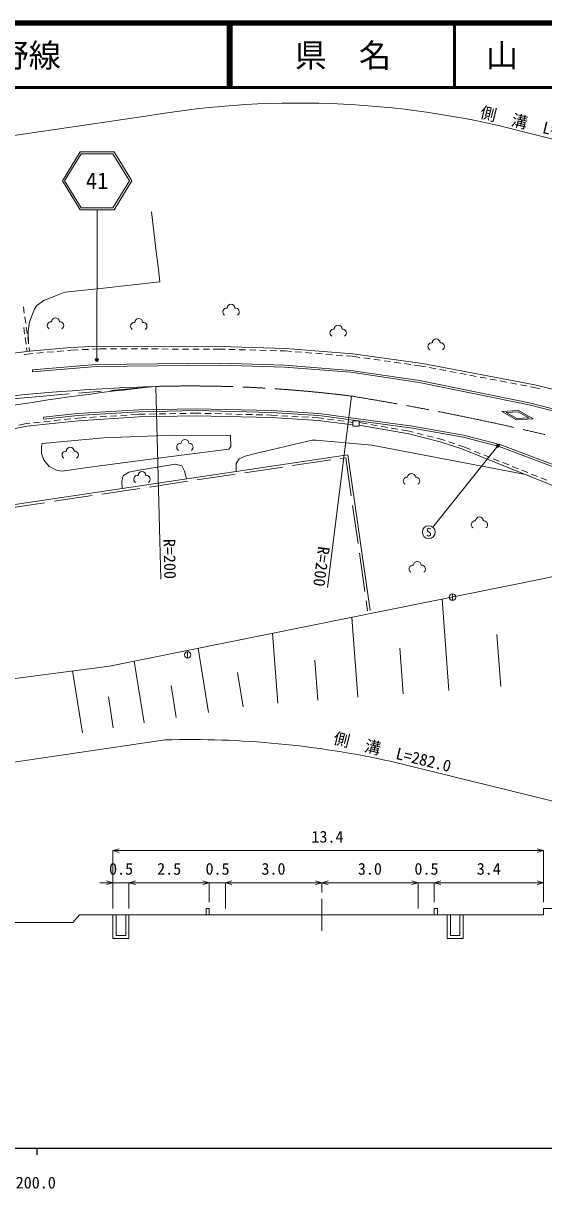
# Model space of a CAD drawing. Units: millimetres, scale not verified, with parts at other scales. Extents: x 40000 to 680000, y 20000 to 380000.
# Drawn here: x 265904 to 346856, y 198715 to 380000 of the extents above; entities that cross this region are included whole.
import ezdxf
from ezdxf.enums import TextEntityAlignment as Align

# ---------------------------------------------------------------- set-up
doc = ezdxf.new("R2010")
doc.units = ezdxf.units.MM
doc.header["$LTSCALE"] = 1000
doc.linetypes.add('CHAIN', pattern=[18.5, 12, -1.5, 3.5, -1.5])
doc.linetypes.add('DASHED', pattern=[7.5, 6, -1.5])
for name, color, linetype, lineweight in [('M-BGD', 7, 'Continuous', 13), ('M-BMK', 2, 'CHAIN', 13), ('M-STR-HTXT', 7, 'Continuous', 13), ('M-STR-STRC', 7, 'Continuous', 13), ('M-TTL', 2, 'Continuous', 140), ('M-TTL-BAND', 7, 'Continuous', 25), ('M-TTL-LINE', 7, 'Continuous', 50)]:
    doc.layers.add(name, color=color, linetype=linetype, lineweight=lineweight)
doc.layers.add('M-TTL-TXT', color=7, linetype='Continuous')
doc.styles.add('ＭＳ ゴシック', font='')
doc.styles.get('ＭＳ ゴシック').set_extended_font_data('MS Gothic')

msp = doc.modelspace()

# ---------------------------------------------------------------- hatches: boundary and pattern name
at = {"layer": 'M-STR-HTXT'}
for points in [[(277557, 327753, -1), (277118, 327514, -1)], [(339475, 314222, -0.41421), (339699, 314496, -0.41421), (339972, 314272, -1)]]:
    msp.add_hatch(color=256, dxfattribs=at).paths.add_polyline_path(points)

# ---------------------------------------------------------------- linework, layer by layer
at = {"layer": 'M-BGD'}
for p, q in [((266061, 334917), (265922, 335908)), ((266283, 333333), (266144, 334323)), ((266108, 331696), (265970, 332687)), ((266505, 331748), (266366, 332739)), ((266331, 330112), (266192, 331102)), ((266727, 330164), (266588, 331154)), ((266019, 328469), (266903, 328579)), ((266496, 328932), (266414, 329518)), ((266893, 328980), (266810, 329570)), ((266903, 328579), (267407, 328625)), ((268005, 328679), (269001, 328769)), ((269598, 328823), (270594, 328913)), ((271192, 328967), (272188, 329057)), ((272785, 329111), (273290, 329157)), ((273290, 329157), (274457, 329208)), ((275056, 329234), (276055, 329279)), ((276655, 329305), (277822, 329356)), ((277822, 329356), (278862, 329354)), ((279462, 329353), (280462, 329351)), ((281062, 329350), (282062, 329348)), ((282662, 329346), (283662, 329344)), ((284262, 329343), (285262, 329341)), ((285862, 329340), (286862, 329338)), ((287462, 329336), (288462, 329334)), ((289062, 329333), (290062, 329331)), ((290662, 329330), (291662, 329328)), ((292262, 329326), (293262, 329324)), ((293862, 329323), (294862, 329321)), ((295462, 329320), (296502, 329317)), ((296502, 329317), (297284, 329295)), ((297883, 329278), (298883, 329249)), ((299483, 329232), (300482, 329203)), ((301082, 329186), (302082, 329157)), ((302681, 329140), (303681, 329111)), ((304281, 329094), (305280, 329065)), ((305880, 329048), (306661, 329025)), ((306661, 329025), (307600, 328951)), ((308198, 328904), (309195, 328825)), ((309793, 328778), (310790, 328699)), ((311388, 328652), (312385, 328573)), ((312983, 328526), (313980, 328447)), ((314578, 328400), (315575, 328321)), ((316173, 328274), (317112, 328200)), ((317112, 328200), (318257, 328039)), ((318851, 327955), (319841, 327816)), ((320435, 327732), (321425, 327593)), ((322020, 327509), (323010, 327369)), ((323604, 327286), (324594, 327146)), ((325188, 327063), (326179, 326923)), ((326773, 326839), (327917, 326678)), ((327917, 326678), (328509, 326566)), ((329098, 326454), (330081, 326268)), ((330670, 326156), (331653, 325970)), ((332242, 325858), (333225, 325672)), ((333814, 325560), (334797, 325374)), ((335386, 325262), (336369, 325076)), ((336958, 324964), (337941, 324778)), ((338530, 324666), (339513, 324480)), ((340102, 324368), (341085, 324182)), ((341674, 324070), (342657, 323884)), ((343246, 323772), (344229, 323586)), ((344818, 323474), (345410, 323362)), ((345410, 323362), (346295, 323141)), ((281053, 319002), (282051, 319065)), ((282650, 319103), (283904, 319182)), ((283904, 319182), (284858, 319200)), ((285457, 319211), (286457, 319230)), ((287057, 319242), (288057, 319261)), ((288657, 319272), (289657, 319291)), ((290257, 319302), (291256, 319321)), ((291856, 319333), (292810, 319351)), ((292810, 319351), (293546, 319332)), ((294146, 319317), (295146, 319292)), ((295746, 319277), (296745, 319252)), ((297345, 319237), (298345, 319211)), ((298945, 319196), (299944, 319171)), ((300544, 319156), (301544, 319131)), ((302144, 319116), (303143, 319091)), ((303743, 319075), (304480, 319057)), ((265233, 317507), (266382, 317738)), ((266382, 317738), (266915, 317794)), ((267512, 317857), (268507, 317961)), ((269103, 318024), (270098, 318129)), ((270694, 318191), (271689, 318296)), ((272286, 318359), (273280, 318463)), ((273877, 318526), (274410, 318582)), ((274410, 318582), (275664, 318661)), ((276263, 318699), (277261, 318762)), ((277859, 318800), (278857, 318863)), ((279456, 318901), (280454, 318964)), ((304480, 319057), (305462, 318998)), ((306061, 318963), (307059, 318903)), ((307658, 318868), (308656, 318808)), ((309255, 318772), (310253, 318713)), ((310852, 318677), (311834, 318619)), ((311834, 318619), (312632, 318515)), ((313227, 318438), (314218, 318309)), ((314813, 318232), (315805, 318103)), ((316400, 318025), (317197, 317922)), ((318146, 317890), (319397, 317677)), ((319989, 317576), (320975, 317408)), ((321566, 317307), (322552, 317140)), ((323143, 317039), (324129, 316871)), ((324721, 316770), (325972, 316557)), ((325972, 316557), (326575, 316402)), ((327156, 316252), (328125, 316003)), ((328706, 315853), (329674, 315604)), ((330255, 315454), (330858, 315299)), ((330858, 315299), (331527, 315078)), ((332097, 314890), (333046, 314576)), ((333616, 314388), (334285, 314167)), ((334285, 314167), (335481, 313685)), ((336037, 313461), (336965, 313088)), ((337522, 312864), (338449, 312491)), ((339006, 312267), (339934, 311893)), ((340490, 311669), (341418, 311296)), ((341974, 311072), (342902, 310699)), ((343459, 310475), (344386, 310101)), ((344943, 309877), (345871, 309504)), ((346427, 309280), (347355, 308907)), ((332105, 276236), (331040, 290416)), ((332664, 291243), (332664, 290243)), ((317924, 275171), (316991, 287591)), ((305504, 274238), (304687, 285116)), ((340200, 276844), (339592, 284939)), ((291471, 282266), (291471, 281266)), ((294700, 272789), (293096, 282785)), ((325014, 275703), (324482, 282793)), ((275102, 269644), (273559, 279258)), ((284704, 271185), (283163, 280787)), ((311714, 274704), (311248, 280914)), ((300086, 273653), (299221, 279038)), ((289702, 271987), (288900, 276985)), ((279903, 270414), (279133, 275215))]:
    msp.add_line(p, q, dxfattribs=at)
for points in [[(266731, 330134), (266653, 332056), (266862, 333540), (267621, 335554), (267984, 336082), (269106, 336863), (271318, 337778), (272383, 338165), (277908, 338768), (287142, 339785), (286901, 342109), (286571, 344492), (285830, 350672)], [(189212, 317992), (207833, 320645), (230611, 324112), (242139, 325641), (256548, 327692), (266860, 328977), (273263, 329556), (277814, 329756), (296508, 329717), (306683, 329425), (317156, 328598), (327982, 327073), (345496, 323753), (372697, 316959), (390958, 312427), (399003, 310432), (407253, 309847), (411917, 309593)], [(204519, 305377), (228957, 309816), (255731, 315189), (266443, 317342), (274443, 318183), (283920, 318782), (292809, 318951), (304463, 318657), (311796, 318220), (317146, 317525)], [(318146, 317484), (325889, 316165), (330746, 314915), (334147, 313791), (357884, 304238), (374108, 299655), (403648, 297928), (462075, 283331)], [(299040, 310287), (299042, 311512), (299477, 312250), (300419, 312689), (302047, 313060), (310865, 315141), (311439, 315154), (320118, 314362), (343760, 309869)], [(199259, 270423), (196072, 294908), (316390, 312879), (319869, 288677)], [(281297, 307637), (281206, 308786), (281464, 309589), (282318, 310155), (283628, 310413), (289525, 311398), (290542, 311154), (290994, 310340), (291273, 309127)], [(191970, 268580), (279290, 280008), (347176, 293662), (358419, 296227), (381619, 297550), (385459, 297209), (420671, 288694), (464853, 277024)], [(364834, 241309), (354234, 241309), (354234, 242309), (346834, 242309), (346834, 241309), (274651, 241309), (273597, 240109), (261834, 240109)], [(279834, 241309), (282334, 241309), (279834, 241309)], [(280334, 241309), (280334, 238109), (281834, 238109), (281834, 241309)], [(294334, 241309), (294334, 242309), (294834, 242309), (294834, 241309)], [(329834, 241309), (329834, 242309), (330334, 242309), (330334, 241309)], [(333834, 241309), (333834, 238109), (332334, 238109), (332334, 241309)]]:
    msp.add_lwpolyline(points, dxfattribs=at)
for points in [[(317146, 318148), (318146, 318148), (318146, 317348), (317146, 317348)], [(268857, 314657), (278398, 315502), (289337, 315948), (298140, 315900), (298207, 314164), (297887, 313774), (288502, 312584), (276259, 310964), (271966, 310353), (271053, 310501), (269952, 311041), (269087, 312072), (268751, 313063), (268737, 314206)], [(279834, 241309), (279834, 237609), (282334, 237609), (282334, 241309)], [(334334, 241309), (334334, 237609), (331834, 237609), (331834, 241309)]]:
    msp.add_lwpolyline(points, close=True, dxfattribs=at)
at = {"layer": 'M-BGD', "linetype": 'DASHED'}
msp.add_lwpolyline([(199655, 270474), (196519, 294570), (316051, 312424), (319473, 288620)], dxfattribs=at)
at = {"layer": 'M-BGD'}
for centre in [(332664, 290743), (291471, 281766)]:
    msp.add_circle(centre, 500, dxfattribs=at)
for centre, start, end in [((297542, 335104), 82.75408, 237.27971), ((298217, 335699), 0, 180), ((298893, 335104), 302.72029, 97.24592), ((270234, 332992), 82.75408, 237.27971), ((270909, 333587), 0, 180), ((271585, 332992), 302.72029, 97.24592), ((283863, 333476), 0, 180), ((283187, 332881), 82.75408, 237.27971), ((284539, 332881), 302.72029, 97.24592), ((314212, 331849), 82.75408, 237.27971), ((314887, 332444), 0, 180), ((315563, 331849), 302.72029, 97.24592), ((329457, 329716), 82.75408, 237.27971), ((330133, 330311), 0, 180), ((330809, 329716), 302.72029, 97.24592), ((273200, 313447), 0, 180), ((290372, 314074), 82.75408, 237.27971), ((291048, 314669), 0, 180), ((291723, 314074), 302.72029, 97.24592), ((272525, 312852), 82.75408, 237.27971), ((273876, 312852), 302.72029, 97.24592), ((284364, 309670), 0, 180), ((283688, 309075), 82.75408, 237.27971), ((285040, 309075), 302.72029, 97.24592), ((325614, 308794), 82.75408, 237.27971), ((326290, 309389), 0, 180), ((326965, 308794), 302.72029, 97.24592), ((336863, 302604), 0, 180), ((336187, 302009), 82.75408, 237.27971), ((337539, 302009), 302.72029, 97.24592), ((326515, 295103), 82.75408, 237.27971), ((327191, 295698), 0, 180), ((327867, 295103), 302.72029, 97.24592)]:
    msp.add_arc(centre, 600, start, end, dxfattribs=at)
at = {"layer": 'M-BMK'}
for p, q in [((261062, 321295), (286501, 323513)), ((312334, 243809), (312334, 238809))]:
    msp.add_line(p, q, dxfattribs=at)
for centre, radius, start, end in [((291890, 123586), 200000, 82.79628, 91.54408), ((249118, -97908), 425362, 74.86965, 80.8212)]:
    msp.add_arc(centre, radius, start, end, dxfattribs=at)
at = {"layer": 'M-STR-HTXT'}
for p, q in [((285289, 365595), (183208, 350561)), ((345789, 362584), (462187, 333939)), ((277338, 327633), (277377, 349008)), ((287309, 293524), (286501, 323513)), ((316970, 322007), (313208, 292244)), ((339724, 314247), (329607, 301625)), ((287983, 268533), (196888, 255118)), ((322963, 265217), (449830, 233997)), ((279834, 251299), (280834, 251599)), ((279834, 242309), (279834, 251309)), ((279834, 251299), (346834, 251299)), ((279834, 251299), (280834, 250999)), ((346834, 251299), (345834, 251599)), ((346834, 251299), (345834, 250999)), ((346834, 243309), (346834, 251309)), ((279834, 246309), (278834, 246609)), ((282334, 246309), (283334, 246609)), ((282334, 246309), (283334, 246609)), ((294834, 246309), (293834, 246609)), ((294834, 246309), (293834, 246609)), ((297334, 246309), (298334, 246609)), ((297334, 246309), (298334, 246609)), ((312334, 246309), (311334, 246609)), ((312334, 246309), (313334, 246609)), ((327334, 246309), (326334, 246609)), ((327334, 246309), (326334, 246609)), ((329834, 246309), (330834, 246609)), ((329834, 246309), (330834, 246609)), ((346834, 246309), (345834, 246609)), ((279834, 246309), (277834, 246309)), ((279834, 246309), (278834, 246009)), ((282334, 246309), (279834, 246309)), ((282334, 242309), (282334, 246319)), ((294834, 246309), (282334, 246309)), ((282334, 246309), (283334, 246009)), ((282334, 246309), (284334, 246309)), ((282334, 246309), (283334, 246009)), ((294834, 246309), (292834, 246309)), ((294834, 246309), (293834, 246009)), ((294834, 246309), (293834, 246009)), ((294834, 243309), (294834, 246319)), ((294834, 246309), (297334, 246309)), ((297334, 242309), (297334, 246319)), ((297334, 246309), (299334, 246309)), ((297334, 246309), (298334, 246009)), ((297334, 246309), (312334, 246309)), ((297334, 246309), (298334, 246009)), ((312334, 246309), (311334, 246009)), ((312334, 244809), (312334, 246319)), ((312334, 246309), (327334, 246309)), ((312334, 246309), (313334, 246009)), ((327334, 246309), (325334, 246309)), ((327334, 246309), (326334, 246009)), ((327334, 246309), (326334, 246009)), ((327334, 242309), (327334, 246319)), ((327334, 246309), (329834, 246309)), ((329834, 243309), (329834, 246319)), ((329834, 246309), (331834, 246309)), ((329834, 246309), (330834, 246009)), ((346834, 246309), (329834, 246309)), ((329834, 246309), (330834, 246009)), ((346834, 246309), (345834, 246009))]:
    msp.add_line(p, q, dxfattribs=at)
for centre in [(277338, 327633), (339724, 314247)]:
    msp.add_circle(centre, 250, dxfattribs=at)
for centre, radius, start, end in [((308795, 228593), 139004, 74.56553, 99.73602), ((291890, 123586), 145000, 77.626, 91.54408)]:
    msp.add_arc(centre, radius, start, end, dxfattribs=at)
at = {"layer": 'M-STR-STRC'}
for p, q in [((274741, 360008), (271977, 355508)), ((274909, 359708), (272329, 355508)), ((274741, 360008), (280013, 360008)), ((274909, 359708), (279845, 359708)), ((282425, 355508), (279845, 359708)), ((282777, 355508), (280013, 360008)), ((271977, 355508), (274741, 351008)), ((272329, 355508), (274909, 351308)), ((279845, 351308), (282425, 355508)), ((280013, 351008), (282777, 355508)), ((274741, 351008), (280013, 351008)), ((274909, 351308), (279845, 351308)), ((277377, 351008), (277377, 349008)), ((267327, 326080), (267354, 325781)), ((269072, 318423), (269041, 318721))]:
    msp.add_line(p, q, dxfattribs=at)
for points in [[(267327, 326080), (273467, 326619), (277200, 326927), (296468, 327117), (306543, 326828), (316872, 326012), (327543, 324427), (344870, 320896), (372150, 313861), (390587, 309915), (392149, 309511)], [(267354, 325781), (273492, 326320), (277214, 326627), (296465, 326817), (306527, 326528), (316838, 325714), (327491, 324132), (344803, 320603), (372081, 313569), (390518, 309623), (392073, 309220)], [(269041, 318721), (274351, 319279), (283875, 319882), (292812, 320051), (304509, 319756), (311901, 319316), (326473, 317340), (334367, 315908), (340042, 314476), (361394, 306442), (377278, 302363), (389289, 301713)], [(269072, 318423), (274376, 318980), (283887, 319582), (292811, 319751), (304497, 319457), (311872, 319017), (326426, 317044), (334304, 315615), (339952, 314189), (361304, 306156), (377232, 302065), (389273, 301413)]]:
    msp.add_lwpolyline(points, dxfattribs=at)
for points in [[(342623, 318319), (345227, 318498), (342954, 319782), (340350, 319602)], [(342667, 318514), (344548, 318652), (342910, 319586), (341029, 319448)]]:
    msp.add_lwpolyline(points, close=True, dxfattribs=at)
msp.add_circle((328981, 300845), 1000, dxfattribs=at)
for centre, radius, start, end in [((298050, -22600), 346306, 91.9111, 101.72439), ((324839, -49019), 374500, 95.87578, 102.10639)]:
    msp.add_arc(centre, radius, start, end, dxfattribs=at)
at = {"layer": 'M-TTL'}
msp.add_line((680000, 380000), (40000, 380000), dxfattribs=at)
at = {"layer": 'M-TTL-BAND'}
for p, q in [((40000, 205000), (579000, 205000)), ((268000, 205000), (268000, 204000))]:
    msp.add_line(p, q, dxfattribs=at)
at = {"layer": 'M-TTL-LINE'}
for p, q in [((297750, 380000), (297750, 370000)), ((298250, 380000), (298250, 370000)), ((333000, 380000), (333000, 370000)), ((40000, 370000), (680000, 370000))]:
    msp.add_line(p, q, dxfattribs=at)

# ---------------------------------------------------------------- texts
at = {"layer": 'M-STR-HTXT', "style": 'ＭＳ ゴシック'}
for s, p in [('側\u3000溝\u3000L=271.0', (345789, 362584)), ('側\u3000溝\u3000L=282.0', (322963, 265217))]:
    msp.add_text(s, height=1833, rotation=346.175, dxfattribs=at).set_placement(p, align=Align.BOTTOM_CENTER)
msp.add_text('R=200', height=1833, rotation=271.544, dxfattribs=at).set_placement((287309, 293524), align=Align.BOTTOM_RIGHT)
msp.add_text('R=200', height=1833, rotation=262.796, dxfattribs=at).set_placement((312811, 292294), align=Align.TOP_RIGHT)
for s, p in [('13.4', (313220, 253463)), ('0.5', (281120, 248473)), ('2.5', (288595, 248473)), ('0.5', (296120, 248473)), ('3.0', (304818, 248473)), ('3.0', (319818, 248473)), ('0.5', (328620, 248473)), ('3.4', (338312, 248473))]:
    msp.add_text(s, height=1833, dxfattribs=at).set_placement(p, align=Align.MIDDLE_CENTER)
at = {"layer": 'M-STR-STRC', "style": 'ＭＳ ゴシック'}
for s, height, p in [('41', 2566, (277377, 355508)), ('S', 1320, (328981, 300845))]:
    msp.add_text(s, height=height, dxfattribs=at).set_placement(p, align=Align.MIDDLE_CENTER)
at = {"layer": 'M-TTL-BAND', "style": 'ＭＳ ゴシック'}
msp.add_text('200.0', height=1833, dxfattribs=at).set_placement((267844, 198195), align=Align.BOTTOM_CENTER)
at = {"layer": 'M-TTL-TXT', "style": 'ＭＳ ゴシック'}
msp.add_text('主要地方道\u3000下松鹿野線', height=3666, dxfattribs=at).set_placement((216734, 375000), align=Align.MIDDLE_LEFT)
for s, p in [('県\u3000名', (315625, 375000)), ('山\u3000口\u3000県', (350375, 375000))]:
    msp.add_text(s, height=3666, dxfattribs=at).set_placement(p, align=Align.MIDDLE_CENTER)

doc.saveas('drawing.dxf')
